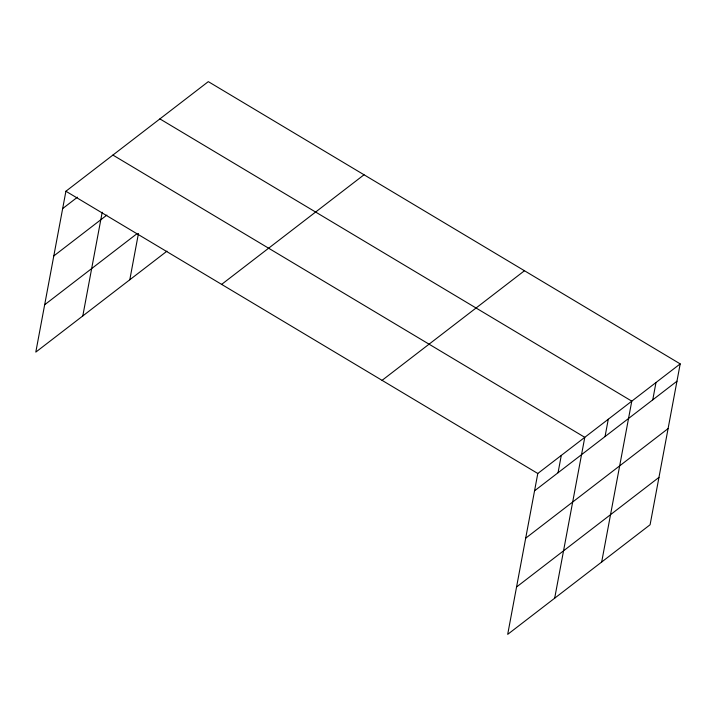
<?xml version="1.0" encoding="UTF-8"?>
<svg xmlns="http://www.w3.org/2000/svg" width="716" height="716" viewBox="0 0 716 716"><rect width="100%" height="100%" fill="white"/><g stroke="black" fill="none" stroke-linecap="round" stroke-linejoin="round"><path stroke-width="1.07" d="M680.2 363.889L537.797 473.491L507.689 634.367L650.092 524.756L680.2 363.889L208.311 81.633L65.908 191.244L35.8 352.111L166.971 251.155M82.796 315.944L102.2 212.231M129.793 279.777L138.448 233.479M558.05 472.739L561.29 455.412M554.676 598.2L584.784 437.324L112.904 155.068M605.038 436.572L608.287 419.236M601.673 562.024L631.78 401.148L159.892 118.901M652.75 399.85L655.99 382.523M62.668 208.571L77.462 197.186M53.798 255.943L106.881 215.077M44.669 304.748L136.917 233.747M221.629 284.386L364.032 174.776M382.067 380.348L524.479 270.738M534.548 490.827L676.96 381.216M525.687 538.19L668.091 428.589M516.549 586.995L658.962 477.393M65.908 191.244L537.797 473.491"/></g></svg>
